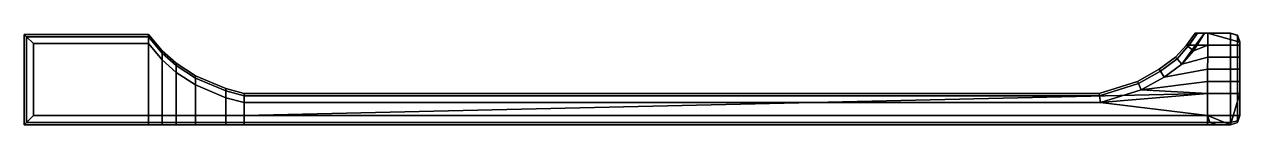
# Model space of a CAD drawing. Extents: x -195 to 195, y -29 to 0.
import ezdxf

# ---------------------------------------------------------------- set-up
doc = ezdxf.new("R2010")
doc.units = 0
doc.layers.add('METAL', color=136, linetype='CONTINUOUS')

msp = doc.modelspace()

# ---------------------------------------------------------------- meshes
at = {"layer": 'METAL'}
mesh = msp.add_polyface(dxfattribs=at)
corners = [(194.95, -26.48, -20), (194.95, -26.48, -20), (194.95, -26.48, 10.03), (194.95, -26.48, 17.62), (194.95, -19.35, -20), (194.95, -19.35, -20), (194.95, -19.35, 10.03), (194.95, -19.35, 17.62), (194.95, -15.48, -20), (194.95, -15.48, -20), (194.95, -15.48, 10.03), (194.95, -15.48, 17.62), (194.95, -11.61, -20), (194.95, -11.61, -20), (194.95, -11.61, 10.03), (194.95, -11.61, 17.62), (194.95, -7.74, -20), (194.95, -7.74, -20), (194.95, -7.74, 10.03), (194.95, -7.74, 17.62), (194.95, -3.87, 10.03), (194.95, -3.87, 17.62), (194.95, -3.87, -20), (194.95, -3.87, -20), (194.95, -2.95, 10.03), (194.95, -2.95, -20), (194.95, -2.95, -20), (194.95, -2.74, 17.83), (194.21, -28.69, 10.03), (194.21, -28.69, 10.03), (194.21, -28.69, 17.62), (194.21, -28.69, 17.62), (194.21, -28.69, -20), (194.21, -28.69, -20), (194.21, -28.69, -20), (194.21, -28.14, 19.28), (194.21, -28.14, 19.28), (194.21, -28.14, 19.28), (194.21, -26.48, 19.83), (194.21, -26.48, 19.83), (194.21, -19.35, 19.83), (194.21, -19.35, 19.83), (194.21, -15.48, 19.83), (194.21, -15.48, 19.83), (194.21, -11.61, 19.83), (194.21, -11.61, 19.83), (194.21, -7.74, 19.83), (194.21, -7.74, 19.83), (194.21, -3.87, 19.83), (194.21, -3.87, 19.83), (194.21, -0.74, 10.03), (194.21, -0.74, 10.03), (194.21, -0.74, -20), (194.21, -0.74, -20), (194.21, -0.74, -20), (194.21, -0.68, 19.89), (194.21, -0.68, 19.89), (194.21, -0.68, 19.89), (191.99, -29.43, 10.03), (191.99, -29.43, 17.62), (191.99, -29.43, -20), (191.99, -29.43, -20), (191.99, -28.69, 19.83), (191.99, -28.69, 19.83), (191.99, -26.48, 20.57), (191.99, -19.35, 20.57), (191.99, -15.48, 20.57), (191.99, -11.61, 20.57), (191.99, -7.74, 20.57), (191.99, -3.87, 20.57), (191.99, 0, 10.03), (191.99, 0, -20), (191.99, 0, -20), (191.99, 0, 20.57), (191.99, 0, 20.57), (187.57, -29.43, 12.98), (187.57, -29.43, -20), (187.57, -29.43, -20), (185.35, -28.69, 10.77), (185.35, -28.69, 10.77), (185.35, -28.69, 10.77), (185.35, -28.69, -20), (185.35, -28.69, -20), (185.35, -28.69, -20), (184.7, 0, -20), (184.7, 0, -20), (184.7, 0, -20), (184.7, 0, 10.03), (184.7, 0, 10.03), (184.7, 0, 10.03), (184.7, 0, 20.57), (184.7, 0, 20.57), (184.69, -3.87, -20), (184.69, -3.87, -20), (184.69, -3.87, 10.03), (184.69, -3.87, 10.03), (184.69, -3.87, 20.57), (184.68, -7.74, -20), (184.68, -7.74, -20), (184.68, -7.74, 10.03), (184.68, -7.74, 10.03), (184.68, -7.74, 20.57), (184.67, -11.61, -20), (184.67, -11.61, -20), (184.67, -11.61, 10.03), (184.67, -11.61, 10.03), (184.67, -11.61, 20.57), (184.65, -15.48, -20), (184.65, -15.48, -20), (184.65, -15.48, 10.03), (184.65, -15.48, 10.03), (184.65, -15.48, 20.57), (184.62, -29.43, 17.62), (184.62, -28.69, 19.83), (184.62, -28.69, 19.83), (184.62, -26.48, 10.03), (184.62, -26.48, 10.03), (184.62, -26.48, 20.57), (184.62, -26.48, -20), (184.62, -26.48, -20), (184.62, -19.35, -20), (184.62, -19.35, -20), (184.62, -19.35, 10.03), (184.62, -19.35, 10.03), (184.62, -19.35, 20.57), (183.64, 0, 10.03), (183.64, 0, 10.03), (183.64, 0, 20.57), (183.64, 0, 20.57), (181.43, 0, 10.77), (181.43, 0, 10.77), (181.43, 0, 10.77), (181.43, 0, 19.83), (181.43, 0, 19.83), (181.43, 0, 19.83), (180.79, -3.87, 20.57), (180.69, 0, 12.98), (180.69, 0, 12.98), (180.69, 0, 17.62), (180.69, 0, 17.62), (180.13, -5.73, 10.03), (178.58, -3.87, 19.83), (178.58, -3.87, 19.83), (178.41, -4.34, 10.77), (178.41, -4.34, 10.77), (177.84, -3.87, 12.98), (177.84, -3.87, 17.62), (176.37, -9.94, 10.03), (176.37, -9.94, 20.57), (174.88, -8.29, 10.77), (174.88, -8.29, 10.77), (174.88, -8.29, 19.83), (174.88, -8.29, 19.83), (174.38, -7.74, 12.98), (174.38, -7.74, 17.62), (170.69, -14.1, 10.03), (170.69, -14.1, 20.57), (169.49, -12.23, 10.77), (169.49, -12.23, 10.77), (169.49, -12.23, 19.83), (169.49, -12.23, 19.83), (169.09, -11.61, 12.98), (169.09, -11.61, 17.62), (163.39, -18.21, 10.03), (163.39, -18.21, 20.57), (162.5, -16.16, 10.77), (162.5, -16.16, 10.77), (162.5, -16.16, 19.83), (162.5, -16.16, 19.83), (162.21, -15.48, 12.98), (162.21, -15.48, 17.62), (150.27, -22.3, 10.03), (150.27, -22.3, 20.57), (149.93, -20.09, 10.77), (149.93, -20.09, 10.77), (149.93, -20.09, 19.83), (149.93, -20.09, 19.83), (149.82, -19.35, 12.98), (149.82, -19.35, 17.62), (-124.5, -29.43, 12.98), (-124.5, -29.43, 17.62), (-124.5, -28.69, 10.77), (-124.5, -28.69, 10.77), (-124.5, -28.69, 19.83), (-124.5, -28.69, 19.83), (-124.5, -26.48, 10.03), (-124.5, -26.48, 20.57), (-124.5, -22.3, 10.03), (-124.5, -22.3, 20.57), (-124.5, -20.09, 10.77), (-124.5, -20.09, 10.77), (-124.5, -20.09, 19.83), (-124.5, -20.09, 19.83), (-124.5, -19.35, 12.98), (-124.5, -19.35, 17.62), (-130.35, -29.43, 12.98), (-130.35, -29.43, 17.62), (-130.35, -28.69, 10.77), (-130.35, -28.69, 10.77), (-130.35, -28.69, 19.83), (-130.35, -28.69, 19.83), (-130.35, -26.48, 10.03), (-130.35, -26.48, 20.57), (-130.35, -20.75, 10.03), (-130.35, -20.75, 20.57), (-130.35, -18.54, 10.77), (-130.35, -18.54, 10.77), (-130.35, -18.54, 19.83), (-130.35, -18.54, 19.83), (-130.35, -17.8, 12.98), (-130.35, -17.8, 17.62), (-140.11, -29.43, 12.98), (-140.11, -29.43, 17.62), (-140.11, -28.69, 10.77), (-140.11, -28.69, 10.77), (-140.11, -28.69, 19.83), (-140.11, -28.69, 19.83), (-140.11, -26.48, 10.03), (-140.11, -26.48, 20.57), (-140.11, -16.64, 10.03), (-140.11, -16.64, 20.57), (-140.11, -14.42, 10.77), (-140.11, -14.42, 10.77), (-140.11, -14.42, 19.83), (-140.11, -14.42, 19.83), (-140.11, -13.69, 12.98), (-140.11, -13.69, 17.62), (-146.31, -29.43, 12.98), (-146.31, -29.43, 17.62), (-146.31, -28.69, 10.77), (-146.31, -28.69, 10.77), (-146.31, -28.69, 19.83), (-146.31, -28.69, 19.83), (-146.31, -26.48, 10.03), (-146.31, -26.48, 20.57), (-146.31, -12.59, 10.03), (-146.31, -12.59, 20.57), (-146.31, -10.37, 10.77), (-146.31, -10.37, 10.77), (-146.31, -10.37, 19.83), (-146.31, -10.37, 19.83), (-146.31, -9.63, 12.98), (-146.31, -9.63, 17.62), (-150.76, -29.43, 12.98), (-150.76, -29.43, 17.62), (-150.76, -28.69, 10.77), (-150.76, -28.69, 10.77), (-150.76, -28.69, 19.83), (-150.76, -28.69, 19.83), (-150.76, -26.48, 10.03), (-150.76, -26.48, 20.57), (-150.76, -8.6, 10.03), (-150.76, -8.6, 20.57), (-150.76, -6.38, 10.77), (-150.76, -6.38, 10.77), (-150.76, -6.38, 19.83), (-150.76, -6.38, 19.83), (-150.76, -5.64, 12.98), (-150.76, -5.64, 17.62), (-155.2, -29.43, 12.98), (-155.2, -29.43, 17.62), (-155.2, -28.69, 10.77), (-155.2, -28.69, 10.77), (-155.2, -28.69, 19.83), (-155.2, -28.69, 19.83), (-155.2, -26.48, 10.03), (-155.2, -26.48, 20.57), (-155.2, -3.36, 10.03), (-155.2, -3.36, 20.57), (-155.2, -1.15, 10.77), (-155.2, -1.15, 10.77), (-155.2, -1.15, 10.77), (-155.2, -1.15, 19.83), (-155.2, -1.15, 19.83), (-155.2, -1.15, 19.83), (-155.2, -0.41, 12.98), (-155.2, -0.41, 12.98), (-155.2, -0.41, 17.62), (-155.2, -0.41, 17.62), (-192.05, -26.48, 10.03), (-192.05, -26.48, 20.57), (-192.05, -3.36, 10.03), (-192.05, -3.36, 20.57), (-194.26, -28.69, 10.77), (-194.26, -28.69, 10.77), (-194.26, -28.69, 10.77), (-194.26, -28.69, 19.83), (-194.26, -28.69, 19.83), (-194.26, -28.69, 19.83), (-194.26, -1.15, 10.77), (-194.26, -1.15, 10.77), (-194.26, -1.15, 10.77), (-194.26, -1.15, 19.83), (-194.26, -1.15, 19.83), (-194.26, -1.15, 19.83), (-195, -29.43, 12.98), (-195, -29.43, 12.98), (-195, -29.43, 17.62), (-195, -29.43, 17.62), (-195, -0.41, 12.98), (-195, -0.41, 12.98), (-195, -0.41, 17.62), (-195, -0.41, 17.62)]
mesh.append_faces([[corners[k] for k in face] for face in [(161, 162, 154, 153), (15, 14, 18, 19), (172, 188, 186, 124), (186, 117, 124, 124), (164, 172, 124, 111), (156, 164, 111, 106), (148, 156, 106, 101), (101, 96, 135, 148), (180, 179, 75, 112), (77, 60, 58, 75), (58, 59, 112, 75), (136, 138, 132, 128), (128, 91, 88, 136), (129, 136, 88, 125), (3, 2, 6, 7), (126, 87, 94, 140), (140, 94, 99, 147), (147, 99, 104, 155), (155, 104, 109, 163), (185, 187, 171, 115), (122, 115, 171, 163), (109, 122, 163, 163), (177, 178, 170, 169), (169, 170, 162, 161), (139, 137, 145, 146), (146, 145, 153, 154), (7, 6, 10, 11), (11, 10, 14, 15), (24, 27, 21, 20), (20, 21, 19, 18), (69, 73, 90, 96), (68, 69, 96, 101), (5, 120, 107, 9), (9, 107, 102, 13), (178, 177, 193, 194), (67, 68, 101, 106), (5, 1, 34, 61), (61, 76, 81, 118), (5, 61, 118, 120), (74, 70, 88, 91), (64, 65, 124, 117), (97, 17, 13, 102), (65, 66, 111, 124), (66, 67, 106, 111), (127, 135, 96, 90), (84, 71, 54, 26), (84, 26, 23, 92), (92, 23, 17, 97), (6, 2, 0, 4), (116, 123, 121, 119), (123, 110, 108, 121), (110, 105, 103, 108), (105, 100, 98, 103), (100, 95, 93, 98), (95, 89, 86, 93), (88, 70, 72, 85), (24, 20, 22, 25), (20, 18, 16, 22), (18, 14, 12, 16), (14, 10, 8, 12), (10, 6, 4, 8), (179, 180, 196, 195), (186, 188, 204, 202), (187, 185, 201, 203), (194, 193, 209, 210), (195, 196, 212, 211), (202, 204, 220, 218), (203, 201, 217, 219), (210, 209, 225, 226), (211, 212, 228, 227), (218, 220, 236, 234), (219, 217, 233, 235), (226, 225, 241, 242), (228, 244, 243, 227), (236, 252, 250, 234), (235, 233, 249, 251), (241, 257, 258, 242), (260, 259, 243, 244), (252, 268, 266, 250), (265, 267, 251, 249), (275, 277, 258, 257), (259, 260, 297, 295), (266, 268, 282, 280), (267, 265, 279, 281), (278, 276, 299, 301), (302, 300, 296, 298), (3, 35, 30, 30), (144, 145, 137, 131), (48, 21, 27, 55), (28, 2, 3, 30), (55, 27, 24, 50), (114, 117, 186, 184), (168, 170, 178, 175), (38, 3, 7, 40), (150, 153, 145, 144), (158, 161, 153, 150), (166, 169, 161, 158), (174, 177, 169, 166), (46, 19, 21, 48), (44, 15, 19, 46), (42, 11, 15, 44), (40, 7, 11, 42), (160, 162, 170, 168), (152, 154, 162, 160), (142, 146, 154, 152), (134, 139, 146, 142), (182, 185, 115, 79), (189, 193, 177, 174), (192, 188, 172, 176), (63, 64, 117, 114), (32, 0, 2, 28), (82, 77, 75, 78), (53, 72, 70, 51), (199, 196, 180, 183), (198, 201, 185, 182), (205, 209, 193, 189), (208, 204, 188, 192), (215, 212, 196, 199), (214, 217, 201, 198), (221, 225, 209, 205), (224, 220, 204, 208), (231, 228, 212, 215), (230, 233, 217, 214), (237, 241, 225, 221), (240, 236, 220, 224), (247, 244, 228, 231), (246, 249, 233, 230), (253, 257, 241, 237), (256, 252, 236, 240), (263, 260, 244, 247), (262, 265, 249, 246), (269, 275, 257, 253), (273, 268, 252, 256), (286, 297, 260, 263), (284, 279, 265, 262), (289, 299, 276, 271), (292, 282, 268, 273), (287, 280, 282, 292), (290, 281, 279, 284), (3, 38, 35, 35), (63, 37, 39, 64), (59, 31, 36, 62), (140, 143, 130, 126), (69, 49, 57, 73), (58, 29, 31, 59), (74, 56, 51, 70), (112, 113, 183, 180), (164, 167, 176, 172), (64, 39, 41, 65), (147, 149, 143, 140), (155, 157, 149, 147), (163, 165, 157, 155), (171, 173, 165, 163), (68, 47, 49, 69), (67, 45, 47, 68), (66, 43, 45, 67), (65, 41, 43, 66), (156, 159, 167, 164), (148, 151, 159, 156), (135, 141, 151, 148), (127, 133, 141, 135), (179, 181, 78, 75), (187, 190, 173, 171), (194, 191, 175, 178), (59, 62, 113, 112), (60, 33, 29, 58), (119, 83, 80, 116), (25, 52, 50, 24), (202, 200, 184, 186), (195, 197, 181, 179), (203, 206, 190, 187), (210, 207, 191, 194), (218, 216, 200, 202), (211, 213, 197, 195), (219, 222, 206, 203), (226, 223, 207, 210), (234, 232, 216, 218), (227, 229, 213, 211), (235, 238, 222, 219), (242, 239, 223, 226), (250, 248, 232, 234), (243, 245, 229, 227), (251, 254, 238, 235), (258, 255, 239, 242), (266, 264, 248, 250), (259, 261, 245, 243), (267, 270, 254, 251), (277, 272, 255, 258), (280, 287, 264, 266), (295, 283, 261, 259), (281, 290, 270, 267), (301, 293, 274, 278), (298, 288, 294, 302), (300, 291, 285, 296)]])

doc.saveas('drawing.dxf')
